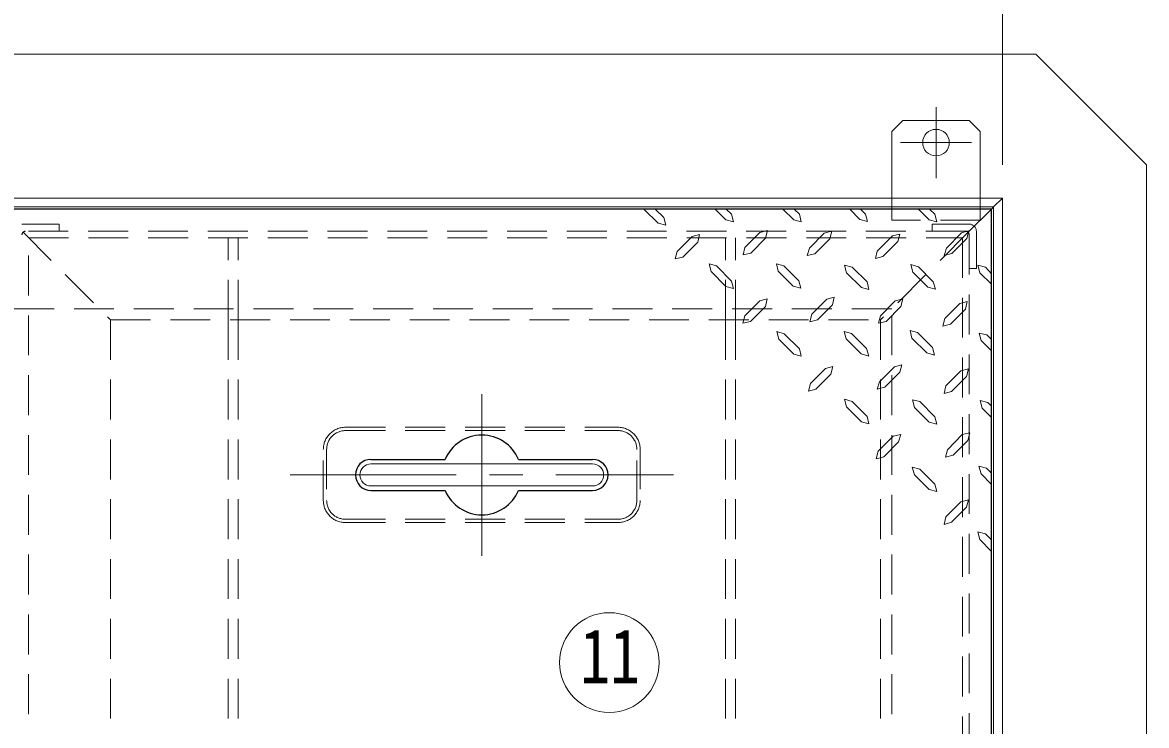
# Model space of a CAD drawing. Units: millimetres at full size, sheet at 1:15; details may follow other scales. Extents: x -3137 to 2938, y -2236 to 1979.
# Drawn here: x -1422 to -915, y 1171 to 1489 of the extents above; entities that cross this region are included whole.
import ezdxf
from ezdxf.enums import TextEntityAlignment as Align

# ---------------------------------------------------------------- set-up
doc = ezdxf.new("R2010")
doc.units = ezdxf.units.MM
doc.header["$LTSCALE"] = 15
doc.linetypes.add('CHAIN1', pattern=[8, 5, -1, 1, -1])
doc.linetypes.add('DASHED1', pattern=[1.8, 1.2, -0.6])
doc.layers.add('0-0_ﾚｲﾔ1', color=4, linetype='Continuous', lineweight=9)
doc.styles.add('ＭＳ ゴシック', font='')
doc.styles.get('ＭＳ ゴシック').set_extended_font_data('MS Gothic')

msp = doc.modelspace()

# ---------------------------------------------------------------- linework, layer by layer
at = {"layer": '0-0_ﾚｲﾔ1', "linetype": 'CHAIN1'}
for p, q in [((-979.86, 1739.43), (-979.86, 1424.43)), ((-1009.86, 1450.43), (-1009.86, 1418.43)), ((-1025.86, 1434.43), (-993.86, 1434.43)), ((-1214.86, 1320.93), (-1214.86, 1247.93)), ((-1301.36, 1284.43), (-1128.36, 1284.43))]:
    msp.add_line(p, q, dxfattribs=at)
at = {"layer": '0-0_ﾚｲﾔ1'}
for p, q in [((-964.86, 1474.43), (-2384.86, 1474.43)), ((-914.86, 1424.43), (-964.86, 1474.43)), ((-1024.86, 1444.43), (-1029.86, 1439.43)), ((-1024.86, 1444.43), (-994.86, 1444.43)), ((-989.86, 1439.43), (-994.86, 1444.43)), ((-1029.86, 1439.43), (-1029.86, 1409.43)), ((-989.86, 1439.43), (-989.86, 1409.43)), ((-914.86, 1424.43), (-914.86, 1014.43)), ((-983.86, 1405.43), (-984.86, 1404.43)), ((-1141.67, 1404.43), (-1135.19, 1398.11)), ((-1136.58, 1404.43), (-1132.72, 1400.57)), ((-1132.72, 1400.57), (-1131.76, 1397.14)), ((-1109.46, 1404.43), (-1104.64, 1399.61)), ((-1104.53, 1404.43), (-1102.18, 1402.07)), ((-1102.18, 1402.07), (-1101.21, 1398.75)), ((-1078.92, 1404.43), (-1074.09, 1399.61)), ((-1073.88, 1404.43), (-1071.52, 1402.07)), ((-1071.52, 1402.07), (-1070.66, 1398.64)), ((-1048.72, 1404.43), (-1044.19, 1399.71)), ((-1043.87, 1404.43), (-1041.61, 1402.18)), ((-1041.61, 1402.18), (-1040.76, 1398.86)), ((-1017.71, 1404.43), (-1012.89, 1399.61)), ((-1012.78, 1404.43), (-1010.42, 1402.07)), ((-1010.42, 1402.07), (-1009.46, 1398.64)), ((-1131.76, 1397.14), (-1135.19, 1398.11)), ((-1101.21, 1398.75), (-1104.64, 1399.61)), ((-1070.66, 1398.64), (-1074.09, 1399.61)), ((-1040.76, 1398.86), (-1044.19, 1399.71)), ((-1009.46, 1398.64), (-1012.89, 1399.61)), ((-1126.72, 1385.24), (-1119.86, 1392.1)), ((-1093.49, 1384.6), (-1086.85, 1391.35)), ((-1067.02, 1386.74), (-1060.27, 1393.6)), ((-1064.55, 1384.28), (-1057.8, 1391.03)), ((-1036.36, 1385.46), (-1029.5, 1392.32)), ((-1029.5, 1392.32), (-1026.18, 1393.18)), ((-1026.18, 1393.18), (-1027.04, 1389.75)), ((-1005.17, 1386.85), (-998.42, 1393.71)), ((-1002.71, 1384.39), (-995.95, 1391.14)), ((-998.42, 1393.71), (-994.99, 1394.57)), ((-994.99, 1394.57), (-995.95, 1391.14)), ((-1126.72, 1385.24), (-1127.58, 1381.92)), ((-1124.15, 1382.78), (-1117.4, 1389.53)), ((-1096.07, 1387.07), (-1096.92, 1383.74)), ((-1067.02, 1386.74), (-1067.98, 1383.42)), ((-1036.36, 1385.46), (-1037.22, 1382.14)), ((-1033.79, 1382.99), (-1027.04, 1389.75)), ((-1005.17, 1386.85), (-1006.14, 1383.53)), ((-1124.15, 1382.78), (-1127.58, 1381.92)), ((-1093.49, 1384.6), (-1096.92, 1383.74)), ((-1081.06, 1376.35), (-1081.92, 1379.78)), ((-1078.59, 1378.81), (-1081.92, 1379.78)), ((-1064.55, 1384.28), (-1067.98, 1383.42)), ((-1033.79, 1382.99), (-1037.22, 1382.14)), ((-1002.71, 1384.39), (-1006.14, 1383.53)), ((-1111.39, 1376.24), (-1112.25, 1379.67)), ((-1108.93, 1378.81), (-1112.25, 1379.67)), ((-1111.39, 1376.24), (-1104.64, 1369.49)), ((-1108.93, 1378.81), (-1102.18, 1371.95)), ((-1081.06, 1376.35), (-1074.31, 1369.59)), ((-1078.59, 1378.81), (-1071.73, 1372.06)), ((-1047.72, 1378.28), (-1051.15, 1379.13)), ((-1050.19, 1375.7), (-1051.15, 1379.13)), ((-1050.19, 1375.7), (-1043.54, 1369.06)), ((-1047.72, 1378.28), (-1040.97, 1371.52)), ((-1020.28, 1375.92), (-1021.25, 1379.35)), ((-1017.82, 1378.38), (-1021.25, 1379.35)), ((-1020.28, 1375.92), (-1013.53, 1369.17)), ((-1017.82, 1378.38), (-1011.07, 1371.63)), ((-987.59, 1378.28), (-991.02, 1379.13)), ((-990.06, 1375.7), (-991.02, 1379.13)), ((-990.06, 1375.7), (-984.86, 1370.51)), ((-987.59, 1378.28), (-984.86, 1375.15)), ((-1102.18, 1371.95), (-1101.21, 1368.63)), ((-1071.73, 1372.06), (-1070.88, 1368.74)), ((-1040.97, 1371.52), (-1040.11, 1368.09)), ((-1011.07, 1371.63), (-1010.1, 1368.31)), ((-1101.21, 1368.63), (-1104.64, 1369.49)), ((-1070.88, 1368.74), (-1074.31, 1369.59)), ((-1059.09, 1363.7), (-1055.76, 1364.66)), ((-1055.76, 1364.66), (-1056.62, 1361.23)), ((-1040.11, 1368.09), (-1043.54, 1369.06)), ((-1010.1, 1368.31), (-1013.53, 1369.17)), ((-1096.07, 1356.2), (-1089.31, 1363.06)), ((-1093.6, 1353.73), (-1086.85, 1360.48)), ((-1089.31, 1363.06), (-1085.99, 1363.91)), ((-1085.99, 1363.91), (-1086.85, 1360.48)), ((-1065.84, 1356.95), (-1059.09, 1363.7)), ((-1063.37, 1354.48), (-1056.62, 1361.23)), ((-1034.97, 1356.2), (-1028.22, 1363.06)), ((-1032.4, 1353.73), (-1025.75, 1360.48)), ((-1028.22, 1363.06), (-1024.79, 1363.91)), ((-1024.79, 1363.91), (-1025.75, 1360.48)), ((-1005.81, 1355.02), (-999.06, 1361.77)), ((-1096.07, 1356.2), (-1097.03, 1352.87)), ((-1065.84, 1356.95), (-1066.8, 1353.52)), ((-1063.37, 1354.48), (-1066.8, 1353.52)), ((-1034.97, 1356.2), (-1035.83, 1352.87)), ((-1005.81, 1355.02), (-1006.78, 1351.59)), ((-1003.35, 1352.55), (-996.6, 1359.3)), ((-1093.6, 1353.73), (-1097.03, 1352.87)), ((-1032.4, 1353.73), (-1035.83, 1352.87)), ((-1018.25, 1348.69), (-1021.57, 1349.66)), ((-1020.71, 1346.23), (-1021.57, 1349.66)), ((-1003.35, 1352.55), (-1006.78, 1351.59)), ((-1078.38, 1348.16), (-1081.7, 1349.12)), ((-1080.85, 1345.69), (-1081.7, 1349.12)), ((-1080.85, 1345.69), (-1074.09, 1338.94)), ((-1078.38, 1348.16), (-1071.52, 1341.4)), ((-1047.94, 1348.26), (-1051.37, 1349.23)), ((-1050.4, 1345.8), (-1051.37, 1349.23)), ((-1050.4, 1345.8), (-1043.65, 1339.05)), ((-1047.94, 1348.26), (-1041.19, 1341.51)), ((-1020.71, 1346.23), (-1013.96, 1339.47)), ((-1018.25, 1348.69), (-1011.39, 1341.94)), ((-986.95, 1347.62), (-990.38, 1348.48)), ((-989.41, 1345.05), (-990.38, 1348.48)), ((-989.41, 1345.05), (-984.86, 1340.49)), ((-986.95, 1347.62), (-984.86, 1345.53)), ((-1071.52, 1341.4), (-1070.66, 1338.08)), ((-1041.19, 1341.51), (-1040.22, 1338.08)), ((-1010.53, 1338.51), (-1013.96, 1339.47)), ((-1011.39, 1341.94), (-1010.53, 1338.51)), ((-1070.66, 1338.08), (-1074.09, 1338.94)), ((-1040.22, 1338.08), (-1043.65, 1339.05)), ((-1064.02, 1323.18), (-1057.26, 1329.93)), ((-1035.4, 1326.5), (-1028.64, 1333.26)), ((-1032.93, 1324.04), (-1026.18, 1330.79)), ((-1005.39, 1324.58), (-998.63, 1331.44)), ((-998.63, 1331.44), (-995.2, 1332.29)), ((-995.2, 1332.29), (-996.17, 1328.86)), ((-1066.48, 1325.65), (-1067.45, 1322.22)), ((-1035.4, 1326.5), (-1036.36, 1323.07)), ((-1032.93, 1324.04), (-1036.36, 1323.07)), ((-1005.39, 1324.58), (-1006.24, 1321.25)), ((-1002.81, 1322.11), (-996.17, 1328.86)), ((-1064.02, 1323.18), (-1067.45, 1322.22)), ((-1002.81, 1322.11), (-1006.24, 1321.25)), ((-1050.19, 1315.14), (-1051.15, 1318.57)), ((-1047.72, 1317.61), (-1051.15, 1318.57)), ((-1050.19, 1315.14), (-1043.54, 1308.39)), ((-1047.72, 1317.61), (-1040.97, 1310.86)), ((-1017.18, 1317.5), (-1020.5, 1318.36)), ((-1019.64, 1314.93), (-1020.5, 1318.36)), ((-1019.64, 1314.93), (-1012.89, 1308.18)), ((-1017.18, 1317.5), (-1010.32, 1310.64)), ((-989.09, 1314.61), (-989.95, 1318.04)), ((-986.52, 1317.18), (-989.95, 1318.04)), ((-989.09, 1314.61), (-984.86, 1310.37)), ((-986.52, 1317.18), (-984.86, 1315.52)), ((-1040.97, 1310.86), (-1040.11, 1307.43)), ((-1010.32, 1310.64), (-1009.46, 1307.32)), ((-1040.11, 1307.43), (-1043.54, 1308.39)), ((-1009.46, 1307.32), (-1012.89, 1308.18)), ((-1035.93, 1295.1), (-1029.18, 1301.85)), ((-1033.47, 1292.63), (-1026.72, 1299.39)), ((-1004.74, 1295.74), (-997.99, 1302.6)), ((-1002.17, 1293.28), (-995.52, 1300.03)), ((-997.99, 1302.6), (-994.56, 1303.46)), ((-994.56, 1303.46), (-995.52, 1300.03)), ((-1035.93, 1295.1), (-1036.9, 1291.67)), ((-1004.74, 1295.74), (-1005.6, 1292.42)), ((-1033.47, 1292.63), (-1036.9, 1291.67)), ((-1002.17, 1293.28), (-1005.6, 1292.42)), ((-1017.18, 1287.06), (-1020.61, 1287.92)), ((-1019.64, 1284.49), (-1020.61, 1287.92)), ((-1019.64, 1284.49), (-1012.89, 1277.84)), ((-1017.18, 1287.06), (-1010.42, 1280.31)), ((-989.52, 1284.92), (-990.49, 1288.35)), ((-987.06, 1287.49), (-990.49, 1288.35)), ((-989.52, 1284.92), (-984.86, 1280.07)), ((-987.06, 1287.49), (-984.86, 1285.29)), ((-1010.42, 1280.31), (-1009.46, 1276.88)), ((-1009.46, 1276.88), (-1012.89, 1277.84)), ((-1005.39, 1265.52), (-998.63, 1272.27)), ((-1002.81, 1263.05), (-996.17, 1269.8)), ((-998.63, 1272.27), (-995.2, 1273.23)), ((-995.2, 1273.23), (-996.17, 1269.8)), ((-1005.39, 1265.52), (-1006.24, 1262.09)), ((-1002.81, 1263.05), (-1006.24, 1262.09)), ((-990.06, 1255.23), (-991.02, 1258.66)), ((-987.59, 1257.8), (-991.02, 1258.66)), ((-990.06, 1255.23), (-984.86, 1249.82)), ((-987.59, 1257.8), (-984.86, 1255.06))]:
    msp.add_line(p, q, dxfattribs=at)
at = {"layer": '0-0_ﾚｲﾔ1', "color": 7, "lineweight": 18}
for p, q in [((-979.86, 1409.43), (-2369.86, 1409.43)), ((-983.86, 1405.43), (-2365.86, 1405.43)), ((-983.86, 1405.43), (-979.86, 1409.43)), ((-983.86, 1405.43), (-983.86, 1014.43)), ((-979.86, 1409.43), (-979.86, 1014.43)), ((-1264.86, 1289.43), (-1164.86, 1289.43)), ((-1264.86, 1279.43), (-1164.86, 1279.43))]:
    msp.add_line(p, q, dxfattribs=at)
at = {"layer": '0-0_ﾚｲﾔ1', "linetype": 'DASHED1'}
for p, q in [((-1029.86, 1409.43), (-1029.86, 1399.43)), ((-989.86, 1409.43), (-989.86, 1399.43)), ((-995.33, 1393.96), (-984.86, 1404.43)), ((-1422.36, 1397.63), (-1405.56, 1397.63)), ((-1405.56, 1394.43), (-1405.56, 1397.63)), ((-989.86, 1399.43), (-1029.86, 1399.43)), ((-1011.66, 1397.63), (-1011.66, 1394.43)), ((-994.86, 1397.63), (-1011.66, 1397.63)), ((-1419.36, 1391.43), (-997.86, 1391.43)), ((-1419.36, 1014.43), (-1419.36, 1391.43)), ((-1329.36, 1354.43), (-1329.36, 1391.43)), ((-1324.86, 1354.43), (-1324.86, 1391.43)), ((-1104.86, 1354.43), (-1104.86, 1391.43)), ((-1100.36, 1354.43), (-1100.36, 1391.43)), ((-997.86, 1391.43), (-997.86, 1014.43)), ((-991.66, 1394.43), (-991.66, 1377.63)), ((-994.86, 1377.63), (-991.66, 1377.63)), ((-1029.86, 1359.43), (-2319.86, 1359.43)), ((-1029.86, 1014.43), (-1029.86, 1359.43))]:
    msp.add_line(p, q, dxfattribs=at)
at = {"layer": '0-0_ﾚｲﾔ1', "color": 5, "lineweight": 25}
for p, q in [((-984.86, 1404.43), (-2364.86, 1404.43)), ((-984.86, 1014.43), (-984.86, 1404.43)), ((-1264.86, 1291.43), (-1231.44, 1291.43)), ((-1198.28, 1291.43), (-1164.86, 1291.43)), ((-1264.86, 1277.43), (-1231.44, 1277.43)), ((-1198.28, 1277.43), (-1164.86, 1277.43))]:
    msp.add_line(p, q, dxfattribs=at)
at = {"layer": '0-0_ﾚｲﾔ1', "color": 7, "linetype": 'DASHED1', "lineweight": 18}
for p, q in [((-1421.89, 1393.96), (-1382.36, 1354.43)), ((-996.46, 1394.43), (-1420.76, 1394.43)), ((-995.33, 1393.96), (-1034.86, 1354.43)), ((-994.86, 1392.83), (-994.86, 1014.43)), ((-1382.36, 1354.43), (-1034.86, 1354.43)), ((-1382.36, 1354.43), (-1382.36, 1014.43)), ((-1329.36, 1354.43), (-1329.36, 1014.43)), ((-1324.86, 1354.43), (-1324.86, 1014.43)), ((-1104.86, 1354.43), (-1104.86, 1014.43)), ((-1100.36, 1354.43), (-1100.36, 1014.43)), ((-1034.86, 1354.43), (-1034.86, 1014.43)), ((-1276.36, 1305.93), (-1153.36, 1305.93)), ((-1276.36, 1304.43), (-1153.36, 1304.43)), ((-1286.36, 1272.93), (-1286.36, 1295.93)), ((-1284.86, 1295.93), (-1284.86, 1272.93)), ((-1144.86, 1272.93), (-1144.86, 1295.93)), ((-1143.36, 1295.93), (-1143.36, 1272.93)), ((-1276.36, 1264.43), (-1153.36, 1264.43)), ((-1276.36, 1262.93), (-1153.36, 1262.93))]:
    msp.add_line(p, q, dxfattribs=at)
at = {"layer": '0-0_ﾚｲﾔ1'}
for points in [[(-1119.86, 1392.1), (-1116.54, 1392.96), (-1117.4, 1389.53)], [(-1096.07, 1387.07), (-1089.31, 1393.93), (-1085.88, 1394.78), (-1086.85, 1391.35)], [(-1060.27, 1393.6), (-1056.94, 1394.46), (-1057.8, 1391.03)], [(-999.06, 1361.77), (-995.74, 1362.73), (-996.6, 1359.3)], [(-1028.64, 1333.26), (-1025.21, 1334.12), (-1026.18, 1330.79)], [(-1066.48, 1325.65), (-1059.73, 1332.4), (-1056.41, 1333.36), (-1057.26, 1329.93)], [(-1029.18, 1301.85), (-1025.75, 1302.71), (-1026.72, 1299.39)]]:
    msp.add_lwpolyline(points, dxfattribs=at)
msp.add_circle((-1009.86, 1434.43), 6, dxfattribs=at)
at = {"layer": '0-0_ﾚｲﾔ1', "color": 7, "lineweight": 18}
msp.add_circle((-1157.27, 1199.73), 22.5, dxfattribs=at)
at = {"layer": '0-0_ﾚｲﾔ1', "linetype": 'DASHED1'}
msp.add_arc((-994.86, 1394.43), 3.2, 0, 90, dxfattribs=at)
at = {"layer": '0-0_ﾚｲﾔ1', "color": 7, "linetype": 'DASHED1', "lineweight": 18}
for centre, radius, start, end in [((-1420.76, 1392.83), 1.6, 90, 180), ((-996.46, 1392.83), 1.6, 0, 90), ((-1276.36, 1295.93), 10, 90, 180), ((-1276.36, 1295.93), 8.5, 90, 180), ((-1153.36, 1295.93), 10, 0, 90), ((-1153.36, 1295.93), 8.5, 0, 90), ((-1276.36, 1272.93), 10, 180, 270), ((-1276.36, 1272.93), 8.5, 180, 270), ((-1153.36, 1272.93), 8.5, 270, 0), ((-1153.36, 1272.93), 10, 270, 0)]:
    msp.add_arc(centre, radius, start, end, dxfattribs=at)
at = {"layer": '0-0_ﾚｲﾔ1', "color": 5, "lineweight": 25}
for centre, radius, start, end in [((-1214.86, 1284.43), 18, 22.8854, 157.1146), ((-1264.86, 1284.43), 7, 90, 270), ((-1164.86, 1284.43), 7, 270, 90), ((-1214.86, 1284.43), 18, 202.8854, 337.1146)]:
    msp.add_arc(centre, radius, start, end, dxfattribs=at)
at = {"layer": '0-0_ﾚｲﾔ1', "color": 7, "lineweight": 18}
for centre, start, end in [((-1264.86, 1284.43), 90, 270), ((-1164.86, 1284.43), 270, 90)]:
    msp.add_arc(centre, 5, start, end, dxfattribs=at)

# ---------------------------------------------------------------- texts
at = {"layer": '0-0_ﾚｲﾔ1', "color": 7, "style": 'ＭＳ ゴシック', "width": 0.8}
msp.add_text('11', height=24.74, dxfattribs=at).set_placement((-1170.4, 1182.85), align=Align.BOTTOM_LEFT)

doc.saveas('drawing.dxf')
